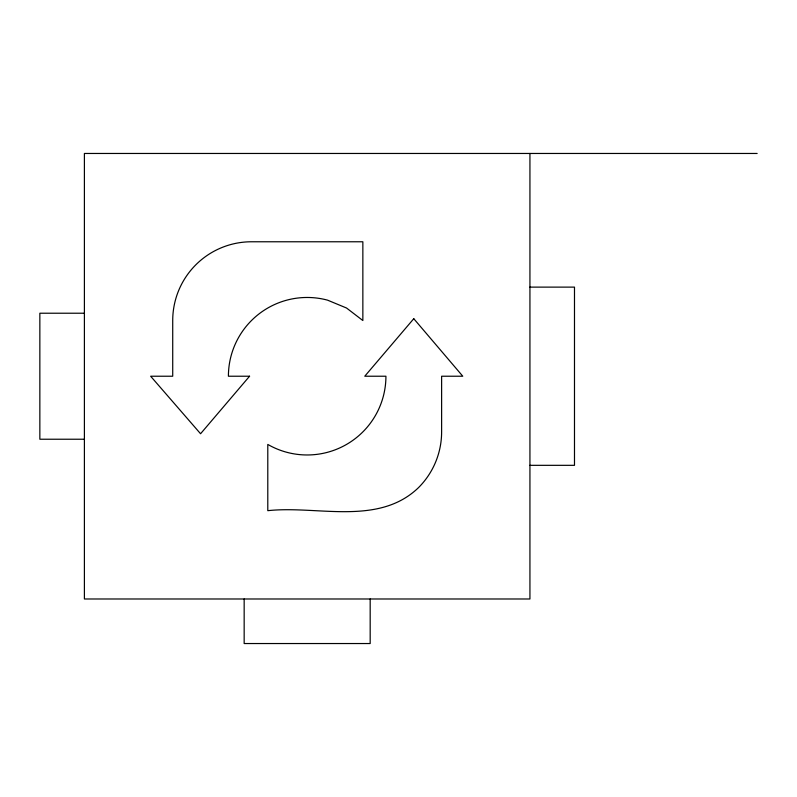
<?xml version="1.0" encoding="UTF-8"?>
<svg xmlns="http://www.w3.org/2000/svg" width="797" height="797" viewBox="0 0 797 797"><rect width="100%" height="100%" fill="white"/><g stroke="black" fill="none" stroke-linecap="round" stroke-linejoin="round"><path stroke-width="1.2" d="M757.15 153.462L84.402 153.462L84.402 598.985L529.935 598.985L529.935 153.462M529.935 287.119L574.488 287.119L574.488 465.328L529.935 465.328M84.402 313.221L39.85 313.221L39.85 439.227L84.402 439.227M370.177 598.985L370.177 643.538L244.161 643.538L244.161 598.985M249.571 376.224L200.565 433.747L150.643 376.224L172.72 376.224L172.72 320.533A78.764 78.764 0 0 1 251.473 241.77L362.854 241.77L362.854 320.533L346.546 308.021L327.547 300.15A78.764 78.764 0 0 0 228.41 376.224L249.571 376.224M413.773 318.7L364.767 376.224L385.927 376.224A78.764 78.764 0 0 1 267.792 444.427L267.792 510.678C317.116 505.248 378.276 526.438 418.545 487.605A78.764 78.764 0 0 0 441.618 431.914L441.618 376.224L462.778 376.224L413.773 318.7"/></g></svg>
